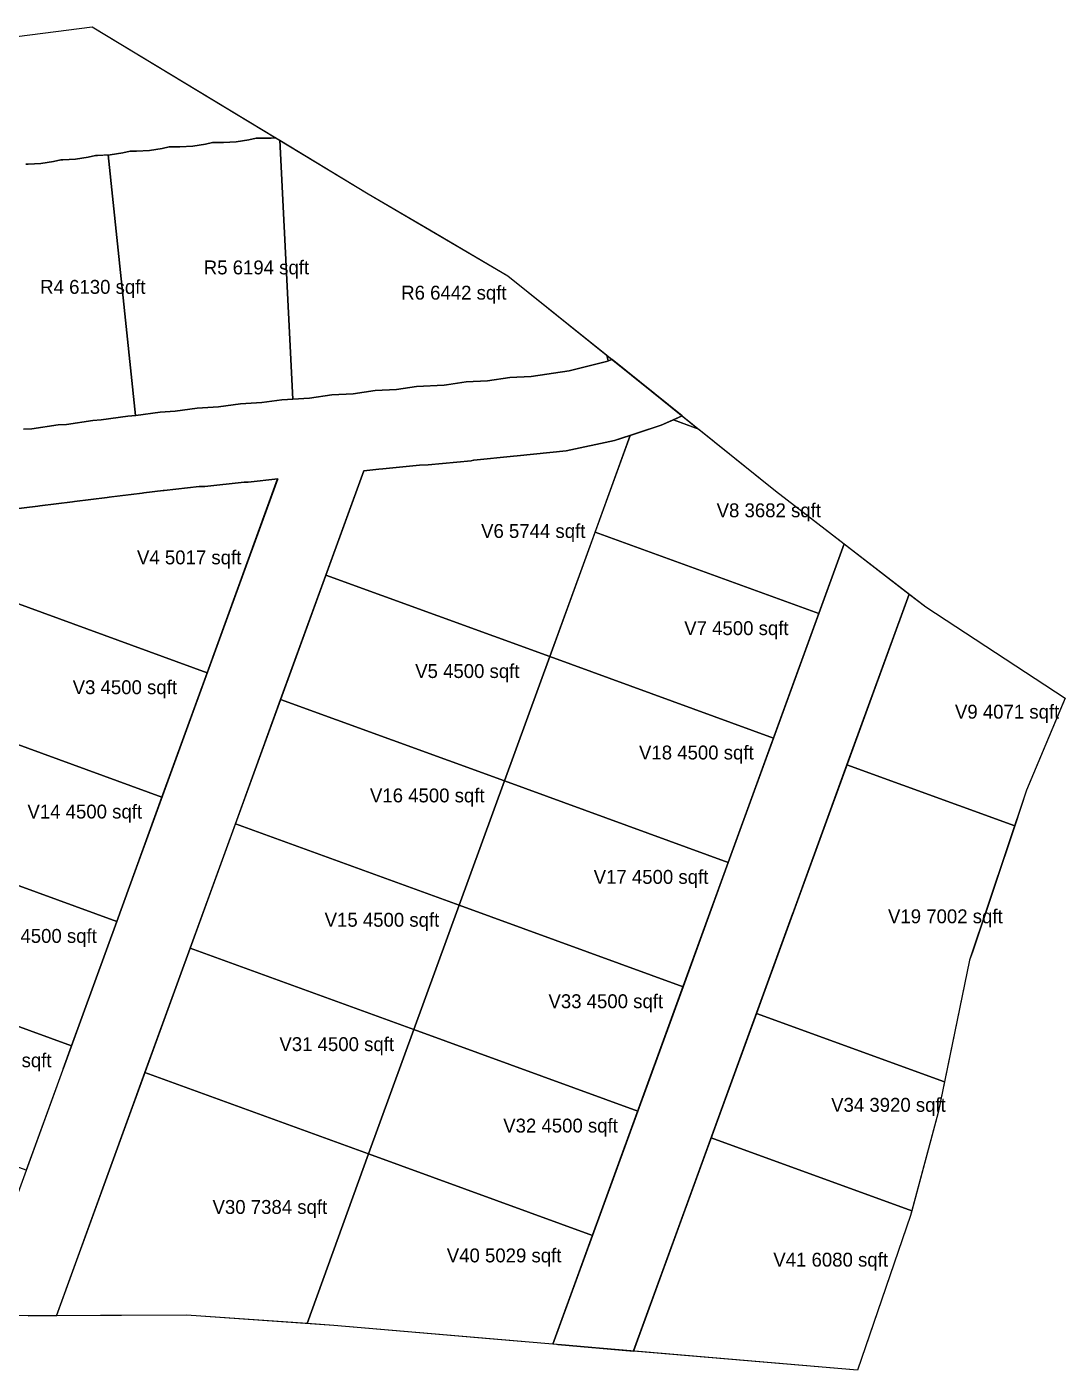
# Model space of a CAD drawing. Header units: metres. Extents: x 119 to 464, y -551 to -55.
# Drawn here: x 344.9 to 464.4, y -209.6 to -54.9 of the extents above; entities that cross this region are included whole.
import ezdxf

# ---------------------------------------------------------------- set-up
doc = ezdxf.new("R2010")
doc.units = ezdxf.units.M
for name, color, linetype in [('COLONY', 3, 'Continuous'), ('GARDENS', 82, 'Continuous'), ('PLOTS', 1, 'Continuous'), ('RIVER_PROMENADE', 62, 'Continuous'), ('ROADS', 8, 'Continuous'), ('TEXT', 7, 'Continuous')]:
    doc.layers.add(name, color=color, linetype=linetype)

msp = doc.modelspace()

# ---------------------------------------------------------------- linework, layer by layer
at = {"layer": 'COLONY'}
msp.add_lwpolyline([(331.12, -57.65), (352.37, -54.94), (384.19, -74.16), (400.25, -83.6), (431.09, -108.36), (448.39, -121.73), (464.45, -132.24), (460.01, -142.83), (453.45, -162.43), (449.83, -179.95), (446.64, -191.8), (440.55, -209.62), (380.23, -204.48), (363.26, -203.28), (343.39, -203.37)], dxfattribs=at)
at = {"layer": 'GARDENS'}
for points in [[(400.25, -83.6), (400.25, -83.6), (400.25, -83.6), (400.25, -83.6)], [(419.33, -100.19), (420.35, -99.74), (412.26, -93.25), (411.83, -93.4), (411.83, -93.4), (411.83, -93.4), (411.66, -92.76), (422.24, -101.25), (419.33, -100.19)], [(411.61, -93.48), (411.61, -93.48), (411.61, -93.48), (411.61, -93.48)], [(397.93, -95.71), (397.93, -95.71), (397.93, -95.71), (397.93, -95.71)], [(402.93, -95.21), (402.93, -95.21), (402.93, -95.21), (402.93, -95.21)], [(407.31, -94.56), (407.31, -94.56), (407.31, -94.56), (407.31, -94.56)], [(382.43, -97.21), (382.43, -97.21), (382.43, -97.21), (382.43, -97.21)], [(387.43, -96.71), (387.43, -96.71), (387.43, -96.71), (387.43, -96.71)], [(392.93, -96.21), (392.93, -96.21), (392.93, -96.21), (392.93, -96.21)], [(375.5, -97.81), (375.5, -97.81), (375.5, -97.81), (375.5, -97.81), (375.5, -97.81)], [(377.43, -97.71), (377.43, -97.71), (377.43, -97.71), (377.43, -97.71)], [(414.35, -101.99), (414.35, -101.99), (414.35, -101.99), (414.35, -101.99), (414.35, -101.99)], [(396.3, -104.85), (396.3, -104.85), (396.3, -104.85), (396.3, -104.85), (396.3, -104.85)], [(400.91, -104.37), (400.91, -104.37), (400.91, -104.37), (400.91, -104.37)], [(385.41, -105.87), (385.41, -105.87), (385.41, -105.87), (383.68, -106.05), (383.68, -106.05), (385.41, -105.87)], [(390.08, -105.41), (390.08, -105.41), (390.08, -105.41), (390.08, -105.41)], [(349.03, -174.93), (350, -172.27), (355.21, -157.95), (360.42, -143.63), (365.64, -129.31), (365.64, -129.31), (365.64, -129.31), (365.64, -129.31), (373.75, -107), (373.76, -107), (349.03, -174.93)], [(364.7, -107.88), (364.7, -107.88), (364.7, -107.88), (364.7, -107.88)], [(369.91, -107.37), (369.91, -107.37), (369.91, -107.37), (369.91, -107.37)], [(350.34, -109.6), (350.34, -109.6), (350.34, -109.6), (350.34, -109.6)], [(354.34, -109.1), (354.34, -109.1), (354.34, -109.1), (354.34, -109.1)], [(358.34, -108.6), (358.34, -108.6), (358.34, -108.6), (358.34, -108.6)], [(360.57, -108.34), (360.57, -108.34), (360.57, -108.34), (360.57, -108.34)], [(346.34, -110.1), (346.34, -110.1), (346.34, -110.1), (346.34, -110.1)], [(405.46, -206.63), (405.46, -206.63), (405.46, -206.63), (405.46, -206.63), (410.01, -194.11), (410.01, -194.11), (410.01, -194.11), (410.01, -194.11), (415.22, -179.79), (420.44, -165.47), (425.65, -151.15), (430.86, -136.83), (436.07, -122.51), (439, -114.47), (439.01, -114.48), (405.46, -206.63)], [(405.08, -127.45), (405.08, -127.45), (405.08, -127.45), (405.08, -127.45), (405.08, -127.45)], [(464.45, -132.24), (464.45, -132.24), (464.45, -132.24), (464.45, -132.24), (464.45, -132.24)], [(458.64, -146.94), (458.64, -146.94), (458.64, -146.94), (458.64, -146.94), (458.64, -146.94), (458.64, -146.94), (458.64, -146.94)], [(428.9, -168.55), (428.9, -168.55), (428.9, -168.55), (428.9, -168.55), (423.69, -182.87), (423.69, -182.87), (423.69, -182.87), (423.69, -182.87), (414.75, -207.41), (414.75, -207.41), (414.75, -207.42), (414.75, -207.42), (414.75, -207.42), (414.75, -207.42), (414.75, -207.42), (433.1, -157.01), (428.9, -168.55)], [(450.56, -176.43), (450.56, -176.43), (450.56, -176.43), (450.56, -176.43), (450.56, -176.43)], [(384.23, -184.73), (384.23, -184.73), (384.23, -184.73), (384.23, -184.73), (384.23, -184.73), (384.23, -184.73), (384.23, -184.73)], [(446.64, -191.8), (446.64, -191.8), (446.64, -191.8), (446.64, -191.8)], [(446.78, -191.28), (446.78, -191.28), (446.78, -191.28), (446.78, -191.28), (446.78, -191.28)], [(348.27, -203.34), (348.27, -203.35), (345, -203.36), (348.27, -203.34)], [(377.13, -204.26), (377.13, -204.26), (377.13, -204.26), (377.13, -204.26), (377.13, -204.26), (377.13, -204.26), (377.13, -204.26)], [(414.75, -207.42), (414.75, -207.42), (414.75, -207.42), (414.75, -207.42), (414.75, -207.42), (414.75, -207.42), (414.75, -207.42), (406.01, -206.68), (414.75, -207.42)], [(440.55, -209.62), (440.55, -209.62), (440.55, -209.62), (440.55, -209.62), (440.55, -209.62)]]:
    msp.add_lwpolyline(points, close=True, dxfattribs=at)
at = {"layer": 'PLOTS'}
for points in [[(354.47, -69.68), (355.93, -69.46), (356.76, -69.25), (357.5, -69.25), (358.97, -69.18), (360.43, -68.96), (361.26, -68.75), (362.5, -68.75), (363.97, -68.68), (365.43, -68.46), (366.26, -68.25), (367.5, -68.25), (368.97, -68.18), (370.43, -67.96), (371.26, -67.75), (373, -67.75), (373.54, -67.72), (374.01, -68), (375.5, -97.81), (374.23, -97.87), (371.93, -98.21), (369.48, -98.33), (366.93, -98.71), (364.48, -98.83), (361.93, -99.21), (360.23, -99.29), (357.43, -99.71), (357.36, -99.71), (354.21, -69.69), (354.47, -69.68)], [(374.01, -68), (374.01, -68), (384.19, -74.16), (384.19, -74.16), (391.28, -78.33), (400.25, -83.6), (400.25, -83.6), (411.65, -92.76), (411.66, -92.76), (411.66, -92.76), (411.83, -93.4), (411.83, -93.4), (411.83, -93.4), (411.61, -93.48), (411.61, -93.48), (407.31, -94.56), (407.31, -94.56), (402.93, -95.21), (402.93, -95.21), (400.48, -95.33), (400.48, -95.33), (397.93, -95.71), (397.93, -95.71), (395.48, -95.83), (395.48, -95.83), (393.73, -96.09), (392.93, -96.21), (392.93, -96.21), (389.73, -96.37), (389.73, -96.37), (387.43, -96.71), (387.43, -96.71), (384.98, -96.83), (384.98, -96.83), (382.43, -97.21), (382.43, -97.21), (379.98, -97.33), (379.98, -97.33), (377.43, -97.71), (377.43, -97.71), (375.5, -97.81), (375.5, -97.81), (375.5, -97.81), (374.01, -68), (374.01, -68)], [(431.09, -108.36), (439, -114.47), (436.07, -122.51), (410.3, -113.13), (414.35, -101.99), (417.92, -100.82), (419.33, -100.19), (422.25, -101.26), (431.09, -108.36)], [(405.08, -127.45), (405.08, -127.45), (379.31, -118.06), (379.31, -118.06), (379.31, -118.06), (383.68, -106.05), (383.68, -106.05), (383.68, -106.05), (385.41, -105.87), (385.41, -105.87), (385.85, -105.85), (385.85, -105.85), (389.32, -105.49), (390.08, -105.41), (390.08, -105.41), (391.08, -105.36), (391.08, -105.36), (396.05, -104.9), (396.05, -104.9), (396.3, -104.85), (396.3, -104.85), (396.3, -104.85), (396.35, -104.85), (396.35, -104.85), (400.91, -104.37), (400.91, -104.37), (401.35, -104.35), (401.35, -104.35), (406.99, -103.76), (406.99, -103.76), (412.53, -102.58), (412.53, -102.58), (414.35, -101.99), (414.35, -101.99), (414.35, -101.99), (405.08, -127.45), (405.08, -127.45)], [(405.08, -127.45), (410.3, -113.13), (436.07, -122.51), (430.86, -136.83), (405.08, -127.45)], [(374.09, -132.38), (379.31, -118.06), (405.08, -127.45), (399.87, -141.77), (374.09, -132.38)], [(334.65, -134.25), (339.86, -119.92), (365.64, -129.31), (360.42, -143.63), (334.65, -134.25)], [(439.32, -139.91), (439.32, -139.91), (446.47, -120.26), (446.48, -120.26), (446.48, -120.26), (446.48, -120.26), (446.48, -120.26), (446.48, -120.26), (446.48, -120.25), (446.47, -120.25), (446.47, -120.25), (446.47, -120.25), (446.47, -120.25), (446.47, -120.25), (446.47, -120.25), (446.47, -120.25), (446.47, -120.25), (446.47, -120.25), (448.39, -121.73), (448.39, -121.73), (464.45, -132.24), (464.45, -132.24), (464.45, -132.24), (464.23, -132.76), (460.01, -142.83), (460.01, -142.83), (458.64, -146.94), (458.64, -146.94), (458.64, -146.94), (439.32, -139.91), (439.32, -139.91)], [(399.87, -141.77), (405.08, -127.45), (430.86, -136.83), (425.65, -151.15), (399.87, -141.77)], [(368.88, -146.71), (374.09, -132.38), (399.87, -141.77), (394.66, -156.09), (368.88, -146.71)], [(329.43, -148.57), (334.65, -134.25), (360.42, -143.63), (355.21, -157.95), (329.43, -148.57)], [(428.9, -168.55), (428.9, -168.55), (439.32, -139.91), (439.32, -139.91), (439.32, -139.91), (458.64, -146.94), (458.64, -146.94), (458.64, -146.94), (453.8, -161.39), (453.45, -162.43), (453.45, -162.43), (450.56, -176.43), (450.56, -176.43), (450.56, -176.43), (428.9, -168.55), (428.9, -168.55)], [(394.66, -156.09), (399.87, -141.77), (425.65, -151.15), (420.44, -165.47), (394.66, -156.09)], [(363.67, -161.03), (368.88, -146.71), (394.66, -156.09), (389.45, -170.41), (363.67, -161.03)], [(324.22, -162.89), (329.43, -148.57), (355.21, -157.95), (350, -172.27), (324.22, -162.89)], [(389.45, -170.41), (394.66, -156.09), (420.44, -165.47), (415.22, -179.79), (389.45, -170.41)], [(358.46, -175.35), (363.67, -161.03), (389.45, -170.41), (384.23, -184.73), (358.46, -175.35)], [(319.01, -177.21), (324.22, -162.89), (350, -172.27), (344.79, -186.59), (319.01, -177.21)], [(450.56, -176.43), (449.83, -179.95), (446.78, -191.28), (423.69, -182.87), (428.9, -168.55), (450.56, -176.43)], [(384.23, -184.73), (389.45, -170.41), (415.22, -179.79), (410.01, -194.11), (384.23, -184.73)], [(348.27, -203.35), (348.27, -203.35), (358.46, -175.35), (358.46, -175.35), (358.46, -175.35), (384.23, -184.73), (384.23, -184.73), (384.23, -184.73), (377.13, -204.26), (377.13, -204.26), (377.13, -204.26), (363.26, -203.28), (363.26, -203.28), (348.27, -203.35), (348.27, -203.35)], [(414.75, -207.42), (414.75, -207.42), (414.75, -207.42), (414.75, -207.42), (414.75, -207.42), (414.75, -207.42), (414.75, -207.42), (414.75, -207.42), (414.75, -207.42), (414.75, -207.42), (414.75, -207.42), (414.75, -207.42), (414.75, -207.42), (414.75, -207.42), (414.75, -207.41), (414.75, -207.41), (423.69, -182.87), (423.69, -182.87), (423.69, -182.87), (446.78, -191.28), (446.78, -191.28), (446.78, -191.28), (446.64, -191.8), (446.64, -191.8), (441.89, -205.71), (440.55, -209.62), (440.55, -209.62), (440.55, -209.62), (414.75, -207.42), (414.75, -207.42)], [(377.13, -204.26), (377.13, -204.26), (384.23, -184.73), (384.23, -184.73), (384.23, -184.73), (410.01, -194.11), (410.01, -194.11), (410.01, -194.11), (405.46, -206.63), (405.46, -206.63), (405.46, -206.63), (398.13, -206.01), (380.23, -204.48), (380.23, -204.48), (377.13, -204.26), (377.13, -204.26)]]:
    msp.add_lwpolyline(points, close=True, dxfattribs=at)
for points in [[(344.76, -70.75), (345, -70.75), (346.47, -70.68), (347.93, -70.46), (348.76, -70.25), (349, -70.25), (350.47, -70.18), (351.93, -69.96), (352.76, -69.75), (353, -69.75), (354.21, -69.69), (357.36, -99.71), (356.48, -99.76), (353.43, -100.21), (352.48, -100.26), (349.43, -100.71), (348.48, -100.76), (345.43, -101.21), (344.48, -101.26)], [(343.29, -110.49), (346.13, -110.15), (346.13, -110.15), (346.34, -110.1), (346.34, -110.1), (350.13, -109.65), (350.13, -109.65), (350.34, -109.6), (350.34, -109.6), (354.13, -109.15), (354.13, -109.15), (354.34, -109.1), (354.34, -109.1), (354.6, -109.07), (358.13, -108.65), (358.13, -108.65), (358.34, -108.6), (358.34, -108.6), (360.57, -108.34), (360.57, -108.34), (360.68, -108.33), (360.68, -108.33), (364.7, -107.88), (364.7, -107.88), (365.35, -107.85), (365.35, -107.85), (369.91, -107.37), (369.91, -107.37), (370.35, -107.35), (370.35, -107.35), (373.76, -107), (373.76, -107), (373.76, -107), (365.64, -129.31), (365.64, -129.31), (365.64, -129.31), (365.64, -129.31), (339.86, -119.92)]]:
    msp.add_lwpolyline(points, dxfattribs=at)
at = {"layer": 'RIVER_PROMENADE'}
msp.add_lwpolyline([(331.12, -57.65), (352.37, -54.94), (373.54, -67.72), (373, -67.75), (371.26, -67.75), (370.43, -67.96), (368.97, -68.18), (367.5, -68.25), (366.26, -68.25), (365.43, -68.46), (363.97, -68.68), (362.5, -68.75), (361.26, -68.75), (360.43, -68.96), (358.97, -69.18), (357.5, -69.25), (356.76, -69.25), (355.93, -69.46), (354.47, -69.68), (353, -69.75), (352.76, -69.75), (351.93, -69.96), (350.47, -70.18), (349, -70.25), (348.76, -70.25), (347.93, -70.46), (346.47, -70.68), (345, -70.75), (344.76, -70.75)], dxfattribs=at)
at = {"layer": 'ROADS'}
for points in [[(344.48, -101.26), (345.43, -101.21), (348.48, -100.76), (349.43, -100.71), (352.48, -100.26), (353.43, -100.21), (356.48, -99.76), (357.43, -99.71), (360.23, -99.29), (361.93, -99.21), (364.48, -98.83), (366.93, -98.71), (369.48, -98.33), (371.93, -98.21), (374.23, -97.87), (377.43, -97.71), (379.98, -97.33), (382.43, -97.21), (384.98, -96.83), (387.43, -96.71), (389.73, -96.37), (392.93, -96.21), (395.48, -95.83), (397.93, -95.71), (400.48, -95.33), (402.93, -95.21), (407.31, -94.56), (411.61, -93.48), (412.26, -93.25), (420.35, -99.74), (417.92, -100.82), (412.53, -102.58), (406.99, -103.76), (401.35, -104.35), (400.91, -104.37), (396.35, -104.85), (396.3, -104.85), (396.05, -104.9), (391.08, -105.36), (390.08, -105.41), (385.85, -105.85), (385.41, -105.87), (383.68, -106.05), (348.27, -203.34), (343.95, -203.37)], [(339.86, -200.12), (373.76, -107), (370.35, -107.35), (369.91, -107.37), (365.35, -107.85), (364.7, -107.88), (360.68, -108.33), (360.57, -108.34), (358.34, -108.6), (358.13, -108.65), (354.34, -109.1), (354.13, -109.15), (350.34, -109.6), (350.13, -109.65), (346.34, -110.1), (346.13, -110.15), (342.34, -110.6)]]:
    msp.add_lwpolyline(points, dxfattribs=at)
msp.add_lwpolyline([(439.01, -114.47), (446.48, -120.25), (414.75, -207.42), (405.46, -206.63), (439.01, -114.47)], close=True, dxfattribs=at)

# ---------------------------------------------------------------- texts
at = {"layer": 'TEXT'}
for s, p in [('R5 6194 sqft', (365.24, -83.44)), ('R4 6130 sqft', (346.4, -85.68)), ('R6 6442 sqft', (387.98, -86.35)), ('V8 3682 sqft', (424.31, -111.41)), ('V6 5744 sqft', (397.18, -113.79)), ('V4 5017 sqft', (357.55, -116.83)), ('V7 4500 sqft', (420.58, -124.98)), ('V5 4500 sqft', (389.59, -129.92)), ('V3 4500 sqft', (350.14, -131.78)), ('V9 4071 sqft', (451.76, -134.6)), ('V18 4500 sqft', (415.37, -139.3)), ('V16 4500 sqft', (384.38, -144.24)), ('V14 4500 sqft', (344.93, -146.1)), ('V17 4500 sqft', (410.15, -153.62)), ('V15 4500 sqft', (379.16, -158.56)), ('V19 7002 sqft', (444.05, -158.16)), ('V13 4500 sqft', (339.72, -160.42)), ('V33 4500 sqft', (404.94, -167.94)), ('V31 4500 sqft', (373.95, -172.88)), ('V29 4500 sqft', (334.5, -174.74)), ('V34 3920 sqft', (437.5, -179.87)), ('V32 4500 sqft', (399.73, -182.26)), ('V30 7384 sqft', (366.25, -191.63)), ('V40 5029 sqft', (393.23, -197.21)), ('V41 6080 sqft', (430.84, -197.7))]:
    msp.add_text(s, height=1.6, dxfattribs=at).set_placement(p)

doc.saveas('drawing.dxf')
